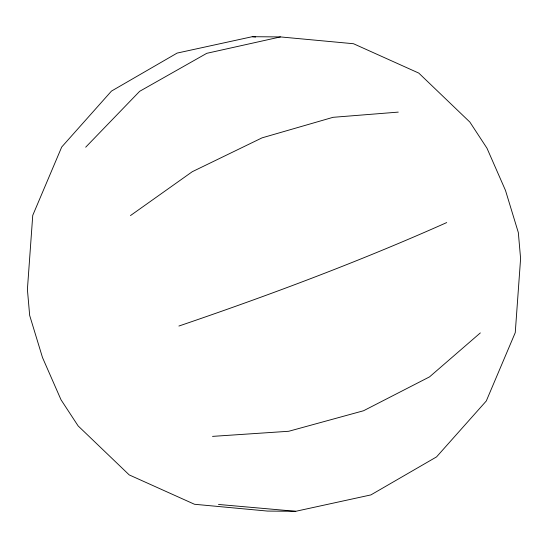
<?xml version="1.0" encoding="UTF-8"?>
<svg xmlns="http://www.w3.org/2000/svg" width="548" height="548" viewBox="0 0 548 548"><rect width="100%" height="100%" fill="white"/><g stroke="black" fill="none" stroke-linecap="round" stroke-linejoin="round"><path stroke-width="0.82" d="M85.694 147.2L139.651 91.317L206.76 53.32L280.446 36.922L353.501 43.73L418.775 73.083L469.883 122.101L486.98 148.22L505.482 190.409L518.326 232.558L520.6 258.56L515.25 332.643L486.288 400.985L436.544 456.902L370.886 494.913L295.749 511.298L267.554 511.079L194.499 504.27L129.225 474.917L78.117 425.899L61.02 399.78L42.518 357.591L29.674 315.443L27.4 289.44L32.75 215.357L61.712 147.015L111.456 91.098L177.114 53.088L252.251 36.702L280.446 36.922M480.329 332.91L429.543 376.873L363.53 410.76L288.748 431.269L212.528 436.379M130.458 215.583L192.273 171.709L262.088 137.843L333.068 117.313L398.266 112.114M446.709 222.57C359.262 261.567 269.506 295.16 178.901 326.039M252.251 36.702L255.649 37.004M218.481 504.455L295.749 511.298"/></g></svg>
